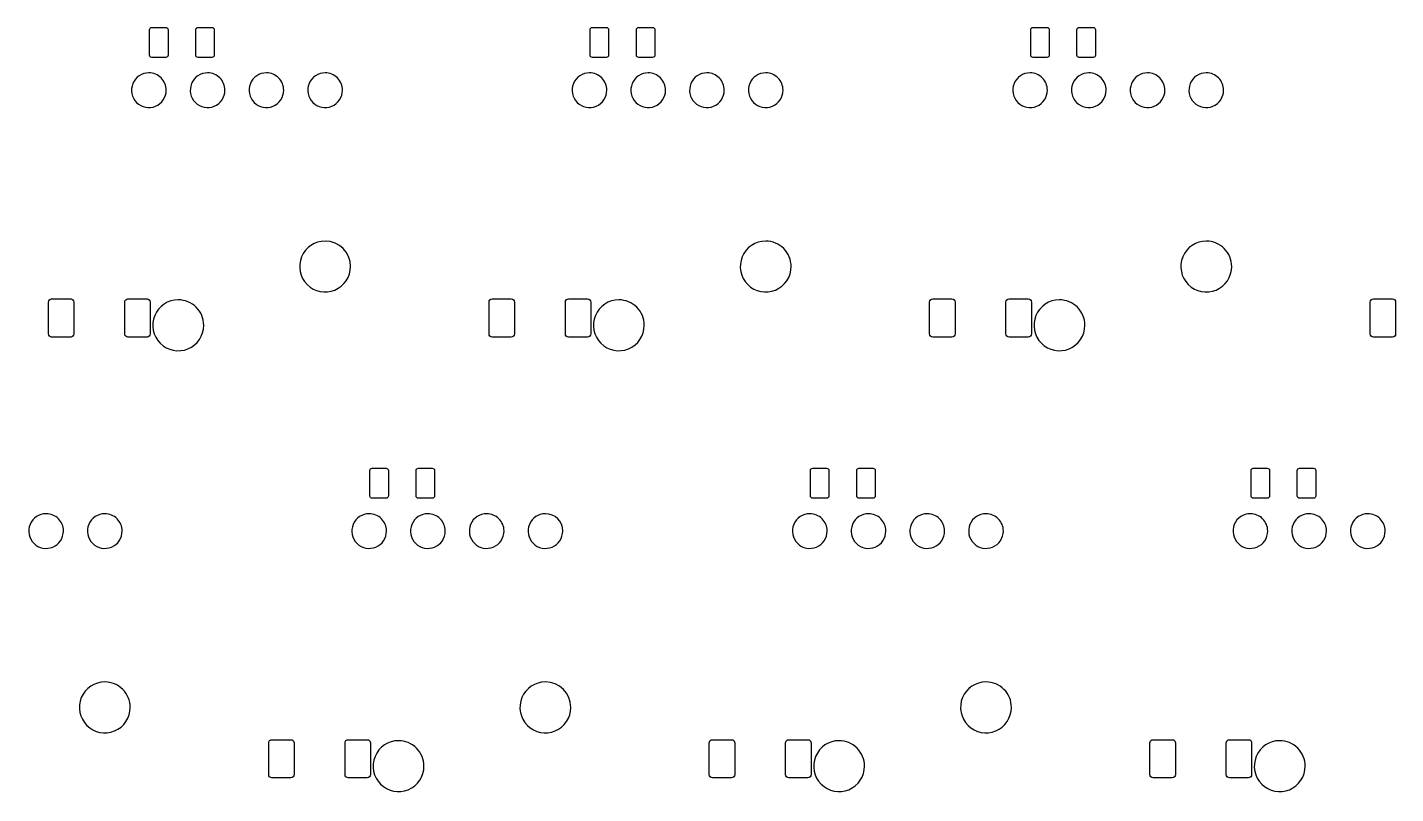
# Model space of a CAD drawing. Extents: x 0 to 449, y -141 to 0.
# Drawn here: x 68 to 127.1, y -68.2 to -35.1 of the extents above; entities that cross this region are included whole.
import ezdxf

# ---------------------------------------------------------------- set-up
doc = ezdxf.new("R2010")
doc.units = 0
doc.layers.get('0').update_dxf_attribs({"linetype": 'CONTINUOUS'})

msp = doc.modelspace()

# ---------------------------------------------------------------- linework, layer by layer
at = {"color": 7}
for p, q in [((73.237494, -35.193219), (73.245106, -35.154951)), ((73.237494, -36.293219), (73.237494, -35.193219)), ((73.245106, -35.154951), (73.266783, -35.122508)), ((73.266783, -35.122508), (73.299226, -35.100831)), ((73.299226, -35.100831), (73.337494, -35.093219)), ((73.337494, -35.093219), (73.937494, -35.093219)), ((73.937494, -35.093219), (73.975762, -35.100831)), ((73.975762, -35.100831), (74.008205, -35.122508)), ((74.008205, -35.122508), (74.029882, -35.154951)), ((74.029882, -35.154951), (74.037494, -35.193219)), ((74.037494, -35.193219), (74.037494, -36.293219)), ((75.237496, -35.193219), (75.245108, -35.154951)), ((75.237496, -36.293219), (75.237496, -35.193219)), ((75.245108, -35.154951), (75.266785, -35.122508)), ((75.266785, -35.122508), (75.299228, -35.100831)), ((75.299228, -35.100831), (75.337496, -35.093219)), ((75.337496, -35.093219), (75.937496, -35.093219)), ((75.937496, -35.093219), (75.975764, -35.100831)), ((75.975764, -35.100831), (76.008207, -35.122508)), ((76.008207, -35.122508), (76.029884, -35.154951)), ((76.029884, -35.154951), (76.037496, -35.193219)), ((76.037496, -35.193219), (76.037496, -36.293219)), ((92.287494, -35.193219), (92.295106, -35.154951)), ((92.287494, -36.293219), (92.287494, -35.193219)), ((92.295106, -35.154951), (92.316783, -35.122508)), ((92.316783, -35.122508), (92.349226, -35.100831)), ((92.349226, -35.100831), (92.387494, -35.093219)), ((92.387494, -35.093219), (92.987494, -35.093219)), ((92.987494, -35.093219), (93.025762, -35.100831)), ((93.025762, -35.100831), (93.058205, -35.122508)), ((93.058205, -35.122508), (93.079882, -35.154951)), ((93.079882, -35.154951), (93.087494, -35.193219)), ((93.087494, -35.193219), (93.087494, -36.293219)), ((94.287496, -35.193219), (94.295108, -35.154951)), ((94.287496, -36.293219), (94.287496, -35.193219)), ((94.295108, -35.154951), (94.316785, -35.122508)), ((94.316785, -35.122508), (94.349228, -35.100831)), ((94.349228, -35.100831), (94.387496, -35.093219)), ((94.387496, -35.093219), (94.9875, -35.093219)), ((94.9875, -35.093219), (95.02576, -35.100831)), ((95.02576, -35.100831), (95.05821, -35.122508)), ((95.05821, -35.122508), (95.07988, -35.154951)), ((95.07988, -35.154951), (95.0875, -35.193219)), ((95.0875, -35.193219), (95.0875, -36.293219)), ((111.33749, -35.193219), (111.34511, -35.154951)), ((111.33749, -36.293219), (111.33749, -35.193219)), ((111.34511, -35.154951), (111.36678, -35.122508)), ((111.36678, -35.122508), (111.39923, -35.100831)), ((111.39923, -35.100831), (111.43749, -35.093219)), ((111.43749, -35.093219), (112.03749, -35.093219)), ((112.03749, -35.093219), (112.07576, -35.100831)), ((112.07576, -35.100831), (112.10821, -35.122508)), ((112.10821, -35.122508), (112.12988, -35.154951)), ((112.12988, -35.154951), (112.13749, -35.193219)), ((112.13749, -35.193219), (112.13749, -36.293219)), ((113.3375, -35.193219), (113.34511, -35.154951)), ((113.3375, -36.293219), (113.3375, -35.193219)), ((113.34511, -35.154951), (113.36679, -35.122508)), ((113.36679, -35.122508), (113.39923, -35.100831)), ((113.39923, -35.100831), (113.4375, -35.093219)), ((113.4375, -35.093219), (114.0375, -35.093219)), ((114.0375, -35.093219), (114.07576, -35.100831)), ((114.07576, -35.100831), (114.10821, -35.122508)), ((114.10821, -35.122508), (114.12988, -35.154951)), ((114.12988, -35.154951), (114.1375, -35.193219)), ((114.1375, -35.193219), (114.1375, -36.293219)), ((73.245106, -36.331487), (73.237494, -36.293219)), ((73.266783, -36.36393), (73.245106, -36.331487)), ((73.299226, -36.385607), (73.266783, -36.36393)), ((73.337494, -36.393219), (73.299226, -36.385607)), ((73.937494, -36.393219), (73.337494, -36.393219)), ((73.975762, -36.385607), (73.937494, -36.393219)), ((74.008205, -36.36393), (73.975762, -36.385607)), ((74.029882, -36.331487), (74.008205, -36.36393)), ((74.037494, -36.293219), (74.029882, -36.331487)), ((75.245108, -36.331487), (75.237496, -36.293219)), ((75.266785, -36.36393), (75.245108, -36.331487)), ((75.299228, -36.385607), (75.266785, -36.36393)), ((75.337496, -36.393219), (75.299228, -36.385607)), ((75.937496, -36.393219), (75.337496, -36.393219)), ((75.975764, -36.385607), (75.937496, -36.393219)), ((76.008207, -36.36393), (75.975764, -36.385607)), ((76.029884, -36.331487), (76.008207, -36.36393)), ((76.037496, -36.293219), (76.029884, -36.331487)), ((92.295106, -36.331487), (92.287494, -36.293219)), ((92.316783, -36.36393), (92.295106, -36.331487)), ((92.349226, -36.385607), (92.316783, -36.36393)), ((92.387494, -36.393219), (92.349226, -36.385607)), ((92.987494, -36.393219), (92.387494, -36.393219)), ((93.025762, -36.385607), (92.987494, -36.393219)), ((93.058205, -36.36393), (93.025762, -36.385607)), ((93.079882, -36.331487), (93.058205, -36.36393)), ((93.087494, -36.293219), (93.079882, -36.331487)), ((94.295108, -36.331487), (94.287496, -36.293219)), ((94.316785, -36.36393), (94.295108, -36.331487)), ((94.349228, -36.385607), (94.316785, -36.36393)), ((94.387496, -36.393219), (94.349228, -36.385607)), ((94.9875, -36.393219), (94.387496, -36.393219)), ((95.02576, -36.385607), (94.9875, -36.393219)), ((95.05821, -36.36393), (95.02576, -36.385607)), ((95.07988, -36.331487), (95.05821, -36.36393)), ((95.0875, -36.293219), (95.07988, -36.331487)), ((111.34511, -36.331487), (111.33749, -36.293219)), ((111.36678, -36.36393), (111.34511, -36.331487)), ((111.39923, -36.385607), (111.36678, -36.36393)), ((111.43749, -36.393219), (111.39923, -36.385607)), ((112.03749, -36.393219), (111.43749, -36.393219)), ((112.07576, -36.385607), (112.03749, -36.393219)), ((112.10821, -36.36393), (112.07576, -36.385607)), ((112.12988, -36.331487), (112.10821, -36.36393)), ((112.13749, -36.293219), (112.12988, -36.331487)), ((113.34511, -36.331487), (113.3375, -36.293219)), ((113.36679, -36.36393), (113.34511, -36.331487)), ((113.39923, -36.385607), (113.36679, -36.36393)), ((113.4375, -36.393219), (113.39923, -36.385607)), ((114.0375, -36.393219), (113.4375, -36.393219)), ((114.07576, -36.385607), (114.0375, -36.393219)), ((114.10821, -36.36393), (114.07576, -36.385607)), ((114.12988, -36.331487), (114.10821, -36.36393)), ((114.1375, -36.293219), (114.12988, -36.331487)), ((73.208748, -37.05697), (73.208748, -37.05697)), ((75.748748, -37.05697), (75.748748, -37.05697)), ((78.288748, -37.05697), (78.288748, -37.05697)), ((80.828748, -37.05697), (80.828748, -37.05697)), ((92.258748, -37.05697), (92.258748, -37.05697)), ((94.798748, -37.05697), (94.798748, -37.05697)), ((97.338748, -37.05697), (97.338748, -37.05697)), ((99.878748, -37.05697), (99.878748, -37.05697)), ((111.308748, -37.05697), (111.308748, -37.05697)), ((113.848748, -37.05697), (113.848748, -37.05697)), ((116.388748, -37.05697), (116.388748, -37.05697)), ((118.928748, -37.05697), (118.928748, -37.05697)), ((80.828748, -44.32697), (80.828748, -44.32697)), ((99.878748, -44.32697), (99.878748, -44.32697)), ((118.928748, -44.32697), (118.928748, -44.32697)), ((68.865621, -46.961969), (68.876088, -46.90935)), ((68.865621, -48.336969), (68.865621, -46.961969)), ((68.876088, -46.90935), (68.905894, -46.864742)), ((68.905894, -46.864742), (68.950502, -46.834936)), ((68.950502, -46.834936), (69.003121, -46.824469)), ((69.003121, -46.824469), (69.828121, -46.824469)), ((69.828121, -46.824469), (69.88074, -46.834936)), ((69.88074, -46.834936), (69.925348, -46.864742)), ((69.925348, -46.864742), (69.955154, -46.90935)), ((69.955154, -46.90935), (69.965621, -46.961969)), ((69.965621, -46.961969), (69.965621, -48.336969)), ((72.165619, -46.961969), (72.176086, -46.90935)), ((72.165619, -48.336969), (72.165619, -46.961969)), ((72.176086, -46.90935), (72.205892, -46.864742)), ((72.205892, -46.864742), (72.2505, -46.834936)), ((72.2505, -46.834936), (72.303119, -46.824469)), ((72.303119, -46.824469), (73.128119, -46.824469)), ((73.128119, -46.824469), (73.180738, -46.834936)), ((73.180738, -46.834936), (73.225346, -46.864742)), ((73.225346, -46.864742), (73.255152, -46.90935)), ((73.255152, -46.90935), (73.265619, -46.961969)), ((73.265619, -46.961969), (73.265619, -48.336969)), ((74.478748, -46.86697), (74.478748, -46.86697)), ((87.915621, -46.961969), (87.926088, -46.90935)), ((87.915621, -48.336969), (87.915621, -46.961969)), ((87.926088, -46.90935), (87.955894, -46.864742)), ((87.955894, -46.864742), (88.000502, -46.834936)), ((88.000502, -46.834936), (88.053121, -46.824469)), ((88.053121, -46.824469), (88.878121, -46.824469)), ((88.878121, -46.824469), (88.93074, -46.834936)), ((88.93074, -46.834936), (88.975348, -46.864742)), ((88.975348, -46.864742), (89.005154, -46.90935)), ((89.005154, -46.90935), (89.015621, -46.961969)), ((89.015621, -46.961969), (89.015621, -48.336969)), ((91.215619, -46.961969), (91.226086, -46.90935)), ((91.215619, -48.336969), (91.215619, -46.961969)), ((91.226086, -46.90935), (91.255892, -46.864742)), ((91.255892, -46.864742), (91.3005, -46.834936)), ((91.3005, -46.834936), (91.353119, -46.824469)), ((91.353119, -46.824469), (92.178119, -46.824469)), ((92.178119, -46.824469), (92.230738, -46.834936)), ((92.230738, -46.834936), (92.275346, -46.864742)), ((92.275346, -46.864742), (92.305152, -46.90935)), ((92.305152, -46.90935), (92.315619, -46.961969)), ((92.315619, -46.961969), (92.315619, -48.336969)), ((93.528748, -46.86697), (93.528748, -46.86697)), ((106.96562, -46.961969), (106.97609, -46.90935)), ((106.96562, -48.336969), (106.96562, -46.961969)), ((106.97609, -46.90935), (107.00589, -46.864742)), ((107.00589, -46.864742), (107.0505, -46.834936)), ((107.0505, -46.834936), (107.10312, -46.824469)), ((107.10312, -46.824469), (107.92812, -46.824469)), ((107.92812, -46.824469), (107.98074, -46.834936)), ((107.98074, -46.834936), (108.02535, -46.864742)), ((108.02535, -46.864742), (108.05515, -46.90935)), ((108.05515, -46.90935), (108.06562, -46.961969)), ((108.06562, -46.961969), (108.06562, -48.336969)), ((110.26562, -46.961969), (110.27609, -46.90935)), ((110.26562, -48.336969), (110.26562, -46.961969)), ((110.27609, -46.90935), (110.30589, -46.864742)), ((110.30589, -46.864742), (110.3505, -46.834936)), ((110.3505, -46.834936), (110.40312, -46.824469)), ((110.40312, -46.824469), (111.22812, -46.824469)), ((111.22812, -46.824469), (111.28074, -46.834936)), ((111.28074, -46.834936), (111.32535, -46.864742)), ((111.32535, -46.864742), (111.35515, -46.90935)), ((111.35515, -46.90935), (111.36562, -46.961969)), ((111.36562, -46.961969), (111.36562, -48.336969)), ((112.578748, -46.86697), (112.578748, -46.86697)), ((126.01562, -46.961969), (126.02609, -46.90935)), ((126.01562, -48.336969), (126.01562, -46.961969)), ((126.02609, -46.90935), (126.05589, -46.864742)), ((126.05589, -46.864742), (126.1005, -46.834936)), ((126.1005, -46.834936), (126.15312, -46.824469)), ((126.15312, -46.824469), (126.97812, -46.824469)), ((126.97812, -46.824469), (127.03074, -46.834936)), ((127.03074, -46.834936), (127.07535, -46.864742)), ((127.07535, -46.864742), (127.10515, -46.90935)), ((127.10515, -46.90935), (127.11562, -46.961969)), ((127.11562, -46.961969), (127.11562, -48.336969)), ((68.876088, -48.389588), (68.865621, -48.336969)), ((68.905894, -48.434196), (68.876088, -48.389588)), ((68.950502, -48.464002), (68.905894, -48.434196)), ((69.003121, -48.474469), (68.950502, -48.464002)), ((69.828121, -48.474469), (69.003121, -48.474469)), ((69.88074, -48.464002), (69.828121, -48.474469)), ((69.925348, -48.434196), (69.88074, -48.464002)), ((69.955154, -48.389588), (69.925348, -48.434196)), ((69.965621, -48.336969), (69.955154, -48.389588)), ((72.176086, -48.389588), (72.165619, -48.336969)), ((72.205892, -48.434196), (72.176086, -48.389588)), ((72.2505, -48.464002), (72.205892, -48.434196)), ((72.303119, -48.474469), (72.2505, -48.464002)), ((73.128119, -48.474469), (72.303119, -48.474469)), ((73.180738, -48.464002), (73.128119, -48.474469)), ((73.225346, -48.434196), (73.180738, -48.464002)), ((73.255152, -48.389588), (73.225346, -48.434196)), ((73.265619, -48.336969), (73.255152, -48.389588)), ((87.926088, -48.389588), (87.915621, -48.336969)), ((87.955894, -48.434196), (87.926088, -48.389588)), ((88.000502, -48.464002), (87.955894, -48.434196)), ((88.053121, -48.474469), (88.000502, -48.464002)), ((88.878121, -48.474469), (88.053121, -48.474469)), ((88.93074, -48.464002), (88.878121, -48.474469)), ((88.975348, -48.434196), (88.93074, -48.464002)), ((89.005154, -48.389588), (88.975348, -48.434196)), ((89.015621, -48.336969), (89.005154, -48.389588)), ((91.226086, -48.389588), (91.215619, -48.336969)), ((91.255892, -48.434196), (91.226086, -48.389588)), ((91.3005, -48.464002), (91.255892, -48.434196)), ((91.353119, -48.474469), (91.3005, -48.464002)), ((92.178119, -48.474469), (91.353119, -48.474469)), ((92.230738, -48.464002), (92.178119, -48.474469)), ((92.275346, -48.434196), (92.230738, -48.464002)), ((92.305152, -48.389588), (92.275346, -48.434196)), ((92.315619, -48.336969), (92.305152, -48.389588)), ((106.97609, -48.389588), (106.96562, -48.336969)), ((107.00589, -48.434196), (106.97609, -48.389588)), ((107.0505, -48.464002), (107.00589, -48.434196)), ((107.10312, -48.474469), (107.0505, -48.464002)), ((107.92812, -48.474469), (107.10312, -48.474469)), ((107.98074, -48.464002), (107.92812, -48.474469)), ((108.02535, -48.434196), (107.98074, -48.464002)), ((108.05515, -48.389588), (108.02535, -48.434196)), ((108.06562, -48.336969), (108.05515, -48.389588)), ((110.27609, -48.389588), (110.26562, -48.336969)), ((110.30589, -48.434196), (110.27609, -48.389588)), ((110.3505, -48.464002), (110.30589, -48.434196)), ((110.40312, -48.474469), (110.3505, -48.464002)), ((111.22812, -48.474469), (110.40312, -48.474469)), ((111.28074, -48.464002), (111.22812, -48.474469)), ((111.32535, -48.434196), (111.28074, -48.464002)), ((111.35515, -48.389588), (111.32535, -48.434196)), ((111.36562, -48.336969), (111.35515, -48.389588)), ((126.02609, -48.389588), (126.01562, -48.336969)), ((126.05589, -48.434196), (126.02609, -48.389588)), ((126.1005, -48.464002), (126.05589, -48.434196)), ((126.15312, -48.474469), (126.1005, -48.464002)), ((126.97812, -48.474469), (126.15312, -48.474469)), ((127.03074, -48.464002), (126.97812, -48.474469)), ((127.07535, -48.434196), (127.03074, -48.464002)), ((127.10515, -48.389588), (127.07535, -48.434196)), ((127.11562, -48.336969), (127.10515, -48.389588)), ((82.762494, -54.243219), (82.770106, -54.204951)), ((82.762494, -55.343219), (82.762494, -54.243219)), ((82.770106, -54.204951), (82.791783, -54.172508)), ((82.791783, -54.172508), (82.824226, -54.150831)), ((82.824226, -54.150831), (82.862494, -54.143219)), ((82.862494, -54.143219), (83.462494, -54.143219)), ((83.462494, -54.143219), (83.500762, -54.150831)), ((83.500762, -54.150831), (83.533205, -54.172508)), ((83.533205, -54.172508), (83.554882, -54.204951)), ((83.554882, -54.204951), (83.562494, -54.243219)), ((83.562494, -54.243219), (83.562494, -55.343219)), ((84.762496, -54.243219), (84.770108, -54.204951)), ((84.762496, -55.343219), (84.762496, -54.243219)), ((84.770108, -54.204951), (84.791785, -54.172508)), ((84.791785, -54.172508), (84.824228, -54.150831)), ((84.824228, -54.150831), (84.862496, -54.143219)), ((84.862496, -54.143219), (85.462496, -54.143219)), ((85.462496, -54.143219), (85.500764, -54.150831)), ((85.500764, -54.150831), (85.533207, -54.172508)), ((85.533207, -54.172508), (85.554884, -54.204951)), ((85.554884, -54.204951), (85.562496, -54.243219)), ((85.562496, -54.243219), (85.562496, -55.343219)), ((101.81249, -54.243219), (101.82011, -54.204951)), ((101.81249, -55.343219), (101.81249, -54.243219)), ((101.82011, -54.204951), (101.84178, -54.172508)), ((101.84178, -54.172508), (101.87423, -54.150831)), ((101.87423, -54.150831), (101.91249, -54.143219)), ((101.91249, -54.143219), (102.51249, -54.143219)), ((102.51249, -54.143219), (102.55076, -54.150831)), ((102.55076, -54.150831), (102.58321, -54.172508)), ((102.58321, -54.172508), (102.60488, -54.204951)), ((102.60488, -54.204951), (102.61249, -54.243219)), ((102.61249, -54.243219), (102.61249, -55.343219)), ((103.8125, -54.243219), (103.82011, -54.204951)), ((103.8125, -55.343219), (103.8125, -54.243219)), ((103.82011, -54.204951), (103.84179, -54.172508)), ((103.84179, -54.172508), (103.87423, -54.150831)), ((103.87423, -54.150831), (103.9125, -54.143219)), ((103.9125, -54.143219), (104.5125, -54.143219)), ((104.5125, -54.143219), (104.55076, -54.150831)), ((104.55076, -54.150831), (104.58321, -54.172508)), ((104.58321, -54.172508), (104.60488, -54.204951)), ((104.60488, -54.204951), (104.6125, -54.243219)), ((104.6125, -54.243219), (104.6125, -55.343219)), ((120.86249, -54.243219), (120.87011, -54.204951)), ((120.86249, -55.343219), (120.86249, -54.243219)), ((120.87011, -54.204951), (120.89178, -54.172508)), ((120.89178, -54.172508), (120.92423, -54.150831)), ((120.92423, -54.150831), (120.96249, -54.143219)), ((120.96249, -54.143219), (121.56249, -54.143219)), ((121.56249, -54.143219), (121.60076, -54.150831)), ((121.60076, -54.150831), (121.63321, -54.172508)), ((121.63321, -54.172508), (121.65488, -54.204951)), ((121.65488, -54.204951), (121.66249, -54.243219)), ((121.66249, -54.243219), (121.66249, -55.343219)), ((122.8625, -54.243219), (122.87011, -54.204951)), ((122.8625, -55.343219), (122.8625, -54.243219)), ((122.87011, -54.204951), (122.89179, -54.172508)), ((122.89179, -54.172508), (122.92423, -54.150831)), ((122.92423, -54.150831), (122.9625, -54.143219)), ((122.9625, -54.143219), (123.5625, -54.143219)), ((123.5625, -54.143219), (123.60076, -54.150831)), ((123.60076, -54.150831), (123.63321, -54.172508)), ((123.63321, -54.172508), (123.65488, -54.204951)), ((123.65488, -54.204951), (123.6625, -54.243219)), ((123.6625, -54.243219), (123.6625, -55.343219)), ((82.770106, -55.381487), (82.762494, -55.343219)), ((82.791783, -55.41393), (82.770106, -55.381487)), ((82.824226, -55.435607), (82.791783, -55.41393)), ((82.862494, -55.443219), (82.824226, -55.435607)), ((83.462494, -55.443219), (82.862494, -55.443219)), ((83.500762, -55.435607), (83.462494, -55.443219)), ((83.533205, -55.41393), (83.500762, -55.435607)), ((83.554882, -55.381487), (83.533205, -55.41393)), ((83.562494, -55.343219), (83.554882, -55.381487)), ((84.770108, -55.381487), (84.762496, -55.343219)), ((84.791785, -55.41393), (84.770108, -55.381487)), ((84.824228, -55.435607), (84.791785, -55.41393)), ((84.862496, -55.443219), (84.824228, -55.435607)), ((85.462496, -55.443219), (84.862496, -55.443219)), ((85.500764, -55.435607), (85.462496, -55.443219)), ((85.533207, -55.41393), (85.500764, -55.435607)), ((85.554884, -55.381487), (85.533207, -55.41393)), ((85.562496, -55.343219), (85.554884, -55.381487)), ((101.82011, -55.381487), (101.81249, -55.343219)), ((101.84178, -55.41393), (101.82011, -55.381487)), ((101.87423, -55.435607), (101.84178, -55.41393)), ((101.91249, -55.443219), (101.87423, -55.435607)), ((102.51249, -55.443219), (101.91249, -55.443219)), ((102.55076, -55.435607), (102.51249, -55.443219)), ((102.58321, -55.41393), (102.55076, -55.435607)), ((102.60488, -55.381487), (102.58321, -55.41393)), ((102.61249, -55.343219), (102.60488, -55.381487)), ((103.82011, -55.381487), (103.8125, -55.343219)), ((103.84179, -55.41393), (103.82011, -55.381487)), ((103.87423, -55.435607), (103.84179, -55.41393)), ((103.9125, -55.443219), (103.87423, -55.435607)), ((104.5125, -55.443219), (103.9125, -55.443219)), ((104.55076, -55.435607), (104.5125, -55.443219)), ((104.58321, -55.41393), (104.55076, -55.435607)), ((104.60488, -55.381487), (104.58321, -55.41393)), ((104.6125, -55.343219), (104.60488, -55.381487)), ((120.87011, -55.381487), (120.86249, -55.343219)), ((120.89178, -55.41393), (120.87011, -55.381487)), ((120.92423, -55.435607), (120.89178, -55.41393)), ((120.96249, -55.443219), (120.92423, -55.435607)), ((121.56249, -55.443219), (120.96249, -55.443219)), ((121.60076, -55.435607), (121.56249, -55.443219)), ((121.63321, -55.41393), (121.60076, -55.435607)), ((121.65488, -55.381487), (121.63321, -55.41393)), ((121.66249, -55.343219), (121.65488, -55.381487)), ((122.87011, -55.381487), (122.8625, -55.343219)), ((122.89179, -55.41393), (122.87011, -55.381487)), ((122.92423, -55.435607), (122.89179, -55.41393)), ((122.9625, -55.443219), (122.92423, -55.435607)), ((123.5625, -55.443219), (122.9625, -55.443219)), ((123.60076, -55.435607), (123.5625, -55.443219)), ((123.63321, -55.41393), (123.60076, -55.435607)), ((123.65488, -55.381487), (123.63321, -55.41393)), ((123.6625, -55.343219), (123.65488, -55.381487)), ((68.763748, -56.10697), (68.763748, -56.10697)), ((71.303748, -56.10697), (71.303748, -56.10697)), ((82.733748, -56.10697), (82.733748, -56.10697)), ((85.273748, -56.10697), (85.273748, -56.10697)), ((87.813748, -56.10697), (87.813748, -56.10697)), ((90.353748, -56.10697), (90.353748, -56.10697)), ((101.783748, -56.10697), (101.783748, -56.10697)), ((104.323748, -56.10697), (104.323748, -56.10697)), ((106.863748, -56.10697), (106.863748, -56.10697)), ((109.403748, -56.10697), (109.403748, -56.10697)), ((120.833748, -56.10697), (120.833748, -56.10697)), ((123.373748, -56.10697), (123.373748, -56.10697)), ((125.913748, -56.10697), (125.913748, -56.10697)), ((71.303748, -63.376966), (71.303748, -63.376966)), ((90.353748, -63.376966), (90.353748, -63.376966)), ((109.403748, -63.376966), (109.403748, -63.376966)), ((78.390621, -66.011969), (78.401088, -65.95935)), ((78.390621, -67.386969), (78.390621, -66.011969)), ((78.401088, -65.95935), (78.430894, -65.914742)), ((78.430894, -65.914742), (78.475502, -65.884936)), ((78.475502, -65.884936), (78.528121, -65.874469)), ((78.528121, -65.874469), (79.353121, -65.874469)), ((79.353121, -65.874469), (79.40574, -65.884936)), ((79.40574, -65.884936), (79.450348, -65.914742)), ((79.450348, -65.914742), (79.480154, -65.95935)), ((79.480154, -65.95935), (79.490621, -66.011969)), ((79.490621, -66.011969), (79.490621, -67.386969)), ((81.690619, -66.011969), (81.701086, -65.95935)), ((81.690619, -67.386969), (81.690619, -66.011969)), ((81.701086, -65.95935), (81.730892, -65.914742)), ((81.730892, -65.914742), (81.7755, -65.884936)), ((81.7755, -65.884936), (81.828119, -65.874469)), ((81.828119, -65.874469), (82.653119, -65.874469)), ((82.653119, -65.874469), (82.705738, -65.884936)), ((82.705738, -65.884936), (82.750346, -65.914742)), ((82.750346, -65.914742), (82.780152, -65.95935)), ((82.780152, -65.95935), (82.790619, -66.011969)), ((82.790619, -66.011969), (82.790619, -67.386969)), ((84.003748, -65.916966), (84.003748, -65.916966)), ((97.44062, -66.011969), (97.45109, -65.95935)), ((97.44062, -67.386969), (97.44062, -66.011969)), ((97.45109, -65.95935), (97.48089, -65.914742)), ((97.48089, -65.914742), (97.5255, -65.884936)), ((97.5255, -65.884936), (97.57812, -65.874469)), ((97.57812, -65.874469), (98.40312, -65.874469)), ((98.40312, -65.874469), (98.45574, -65.884936)), ((98.45574, -65.884936), (98.50035, -65.914742)), ((98.50035, -65.914742), (98.53015, -65.95935)), ((98.53015, -65.95935), (98.54062, -66.011969)), ((98.54062, -66.011969), (98.54062, -67.386969)), ((100.74062, -66.011969), (100.75109, -65.95935)), ((100.74062, -67.386969), (100.74062, -66.011969)), ((100.75109, -65.95935), (100.78089, -65.914742)), ((100.78089, -65.914742), (100.8255, -65.884936)), ((100.8255, -65.884936), (100.87812, -65.874469)), ((100.87812, -65.874469), (101.70312, -65.874469)), ((101.70312, -65.874469), (101.75574, -65.884936)), ((101.75574, -65.884936), (101.80035, -65.914742)), ((101.80035, -65.914742), (101.83015, -65.95935)), ((101.83015, -65.95935), (101.84062, -66.011969)), ((101.84062, -66.011969), (101.84062, -67.386969)), ((103.053748, -65.916966), (103.053748, -65.916966)), ((116.49062, -66.011969), (116.50109, -65.95935)), ((116.49062, -67.386969), (116.49062, -66.011969)), ((116.50109, -65.95935), (116.53089, -65.914742)), ((116.53089, -65.914742), (116.5755, -65.884936)), ((116.5755, -65.884936), (116.62812, -65.874469)), ((116.62812, -65.874469), (117.45312, -65.874469)), ((117.45312, -65.874469), (117.50574, -65.884936)), ((117.50574, -65.884936), (117.55035, -65.914742)), ((117.55035, -65.914742), (117.58015, -65.95935)), ((117.58015, -65.95935), (117.59062, -66.011969)), ((117.59062, -66.011969), (117.59062, -67.386969)), ((119.79062, -66.011969), (119.80109, -65.95935)), ((119.79062, -67.386969), (119.79062, -66.011969)), ((119.80109, -65.95935), (119.83089, -65.914742)), ((119.83089, -65.914742), (119.8755, -65.884936)), ((119.8755, -65.884936), (119.92812, -65.874469)), ((119.92812, -65.874469), (120.75312, -65.874469)), ((120.75312, -65.874469), (120.80574, -65.884936)), ((120.80574, -65.884936), (120.85035, -65.914742)), ((120.85035, -65.914742), (120.88015, -65.95935)), ((120.88015, -65.95935), (120.89062, -66.011969)), ((120.89062, -66.011969), (120.89062, -67.386969)), ((122.103748, -65.916966), (122.103748, -65.916966)), ((78.401088, -67.439588), (78.390621, -67.386969)), ((78.430894, -67.484196), (78.401088, -67.439588)), ((79.480154, -67.439588), (79.450348, -67.484196)), ((79.490621, -67.386969), (79.480154, -67.439588)), ((81.701086, -67.439588), (81.690619, -67.386969)), ((81.730892, -67.484196), (81.701086, -67.439588)), ((82.780152, -67.439588), (82.750346, -67.484196)), ((82.790619, -67.386969), (82.780152, -67.439588)), ((97.45109, -67.439588), (97.44062, -67.386969)), ((97.48089, -67.484196), (97.45109, -67.439588)), ((98.53015, -67.439588), (98.50035, -67.484196)), ((98.54062, -67.386969), (98.53015, -67.439588)), ((100.75109, -67.439588), (100.74062, -67.386969)), ((100.78089, -67.484196), (100.75109, -67.439588)), ((101.83015, -67.439588), (101.80035, -67.484196)), ((101.84062, -67.386969), (101.83015, -67.439588)), ((116.50109, -67.439588), (116.49062, -67.386969)), ((116.53089, -67.484196), (116.50109, -67.439588)), ((117.58015, -67.439588), (117.55035, -67.484196)), ((117.59062, -67.386969), (117.58015, -67.439588)), ((119.80109, -67.439588), (119.79062, -67.386969)), ((119.83089, -67.484196), (119.80109, -67.439588)), ((120.88015, -67.439588), (120.85035, -67.484196)), ((120.89062, -67.386969), (120.88015, -67.439588)), ((78.475502, -67.514002), (78.430894, -67.484196)), ((78.528121, -67.524469), (78.475502, -67.514002)), ((79.353121, -67.524469), (78.528121, -67.524469)), ((79.40574, -67.514002), (79.353121, -67.524469)), ((79.450348, -67.484196), (79.40574, -67.514002)), ((81.7755, -67.514002), (81.730892, -67.484196)), ((81.828119, -67.524469), (81.7755, -67.514002)), ((82.653119, -67.524469), (81.828119, -67.524469)), ((82.705738, -67.514002), (82.653119, -67.524469)), ((82.750346, -67.484196), (82.705738, -67.514002)), ((97.5255, -67.514002), (97.48089, -67.484196)), ((97.57812, -67.524469), (97.5255, -67.514002)), ((98.40312, -67.524469), (97.57812, -67.524469)), ((98.45574, -67.514002), (98.40312, -67.524469)), ((98.50035, -67.484196), (98.45574, -67.514002)), ((100.8255, -67.514002), (100.78089, -67.484196)), ((100.87812, -67.524469), (100.8255, -67.514002)), ((101.70312, -67.524469), (100.87812, -67.524469)), ((101.75574, -67.514002), (101.70312, -67.524469)), ((101.80035, -67.484196), (101.75574, -67.514002)), ((116.5755, -67.514002), (116.53089, -67.484196)), ((116.62812, -67.524469), (116.5755, -67.514002)), ((117.45312, -67.524469), (116.62812, -67.524469)), ((117.50574, -67.514002), (117.45312, -67.524469)), ((117.55035, -67.484196), (117.50574, -67.514002)), ((119.8755, -67.514002), (119.83089, -67.484196)), ((119.92812, -67.524469), (119.8755, -67.514002)), ((120.75312, -67.524469), (119.92812, -67.524469)), ((120.80574, -67.514002), (120.75312, -67.524469)), ((120.85035, -67.484196), (120.80574, -67.514002))]:
    msp.add_line(p, q, dxfattribs=at)
for points in [[(73.208748, -37.05697), (72.905401, -37.05697), (72.631924, -37.239701), (72.515838, -37.519957)], [(73.739078, -37.276639), (73.598426, -37.135987), (73.40766, -37.05697), (73.208748, -37.05697)], [(75.748748, -37.05697), (75.445401, -37.05697), (75.171924, -37.239701), (75.055838, -37.519957)], [(76.279078, -37.276639), (76.138426, -37.135987), (75.94766, -37.05697), (75.748748, -37.05697)], [(78.288748, -37.05697), (77.985401, -37.05697), (77.711924, -37.239701), (77.595838, -37.519957)], [(78.819078, -37.276639), (78.678426, -37.135987), (78.48766, -37.05697), (78.288748, -37.05697)], [(80.828748, -37.05697), (80.525401, -37.05697), (80.251924, -37.239701), (80.135838, -37.519957)], [(81.359078, -37.276639), (81.218426, -37.135987), (81.02766, -37.05697), (80.828748, -37.05697)], [(92.258748, -37.05697), (91.955401, -37.05697), (91.681924, -37.239701), (91.565838, -37.519957)], [(92.789078, -37.276639), (92.648426, -37.135987), (92.45766, -37.05697), (92.258748, -37.05697)], [(94.798748, -37.05697), (94.495401, -37.05697), (94.221924, -37.239701), (94.105838, -37.519957)], [(95.329078, -37.276639), (95.188426, -37.135987), (94.99766, -37.05697), (94.798748, -37.05697)], [(97.338748, -37.05697), (97.035401, -37.05697), (96.761924, -37.239701), (96.645838, -37.519957)], [(97.869078, -37.276639), (97.728426, -37.135987), (97.53766, -37.05697), (97.338748, -37.05697)], [(99.878748, -37.05697), (99.575401, -37.05697), (99.301924, -37.239701), (99.185838, -37.519957)], [(100.409078, -37.276639), (100.268426, -37.135987), (100.07766, -37.05697), (99.878748, -37.05697)], [(111.308748, -37.05697), (111.005401, -37.05697), (110.731924, -37.239701), (110.615838, -37.519957)], [(111.839078, -37.276639), (111.698426, -37.135987), (111.50766, -37.05697), (111.308748, -37.05697)], [(113.848748, -37.05697), (113.545401, -37.05697), (113.271924, -37.239701), (113.155838, -37.519957)], [(114.379078, -37.276639), (114.238426, -37.135987), (114.04766, -37.05697), (113.848748, -37.05697)], [(116.388748, -37.05697), (116.085401, -37.05697), (115.811924, -37.239701), (115.695838, -37.519957)], [(116.919078, -37.276639), (116.778426, -37.135987), (116.58766, -37.05697), (116.388748, -37.05697)], [(118.928748, -37.05697), (118.625401, -37.05697), (118.351924, -37.239701), (118.235838, -37.519957)], [(119.459078, -37.276639), (119.318426, -37.135987), (119.12766, -37.05697), (118.928748, -37.05697)], [(72.515838, -37.519957), (72.399753, -37.800213), (72.463919, -38.122801), (72.678418, -38.3373)], [(73.495761, -38.499879), (73.776016, -38.383793), (73.958748, -38.110316), (73.958748, -37.80697)], [(73.958748, -37.80697), (73.958748, -37.608057), (73.87973, -37.417292), (73.739078, -37.276639)], [(75.055838, -37.519957), (74.939753, -37.800213), (75.003919, -38.122801), (75.218418, -38.3373)], [(76.035761, -38.499879), (76.316016, -38.383793), (76.498748, -38.110316), (76.498748, -37.80697)], [(76.498748, -37.80697), (76.498748, -37.608057), (76.41973, -37.417292), (76.279078, -37.276639)], [(77.595838, -37.519957), (77.479753, -37.800213), (77.543919, -38.122801), (77.758418, -38.3373)], [(78.575761, -38.499879), (78.856016, -38.383793), (79.038748, -38.110316), (79.038748, -37.80697)], [(79.038748, -37.80697), (79.038748, -37.608057), (78.95973, -37.417292), (78.819078, -37.276639)], [(80.135838, -37.519957), (80.019753, -37.800213), (80.083919, -38.122801), (80.298418, -38.3373)], [(81.115761, -38.499879), (81.396016, -38.383793), (81.578748, -38.110316), (81.578748, -37.80697)], [(81.578748, -37.80697), (81.578748, -37.608057), (81.49973, -37.417292), (81.359078, -37.276639)], [(91.565838, -37.519957), (91.449753, -37.800213), (91.513919, -38.122801), (91.728418, -38.3373)], [(92.545761, -38.499879), (92.826016, -38.383793), (93.008748, -38.110316), (93.008748, -37.80697)], [(93.008748, -37.80697), (93.008748, -37.608057), (92.92973, -37.417292), (92.789078, -37.276639)], [(94.105838, -37.519957), (93.989753, -37.800213), (94.053919, -38.122801), (94.268418, -38.3373)], [(95.085761, -38.499879), (95.366016, -38.383793), (95.548748, -38.110316), (95.548748, -37.80697)], [(95.548748, -37.80697), (95.548748, -37.608057), (95.46973, -37.417292), (95.329078, -37.276639)], [(96.645838, -37.519957), (96.529753, -37.800213), (96.593919, -38.122801), (96.808418, -38.3373)], [(97.625761, -38.499879), (97.906016, -38.383793), (98.088748, -38.110316), (98.088748, -37.80697)], [(98.088748, -37.80697), (98.088748, -37.608057), (98.00973, -37.417292), (97.869078, -37.276639)], [(99.185838, -37.519957), (99.069753, -37.800213), (99.133919, -38.122801), (99.348418, -38.3373)], [(100.165761, -38.499879), (100.446016, -38.383793), (100.628748, -38.110316), (100.628748, -37.80697)], [(100.628748, -37.80697), (100.628748, -37.608057), (100.54973, -37.417292), (100.409078, -37.276639)], [(110.615838, -37.519957), (110.499753, -37.800213), (110.563919, -38.122801), (110.778418, -38.3373)], [(111.595761, -38.499879), (111.876016, -38.383793), (112.058748, -38.110316), (112.058748, -37.80697)], [(112.058748, -37.80697), (112.058748, -37.608057), (111.97973, -37.417292), (111.839078, -37.276639)], [(113.155838, -37.519957), (113.039753, -37.800213), (113.103919, -38.122801), (113.318418, -38.3373)], [(114.135761, -38.499879), (114.416016, -38.383793), (114.598748, -38.110316), (114.598748, -37.80697)], [(114.598748, -37.80697), (114.598748, -37.608057), (114.51973, -37.417292), (114.379078, -37.276639)], [(115.695838, -37.519957), (115.579753, -37.800213), (115.643919, -38.122801), (115.858418, -38.3373)], [(116.675761, -38.499879), (116.956016, -38.383793), (117.138748, -38.110316), (117.138748, -37.80697)], [(117.138748, -37.80697), (117.138748, -37.608057), (117.05973, -37.417292), (116.919078, -37.276639)], [(118.235838, -37.519957), (118.119753, -37.800213), (118.183919, -38.122801), (118.398418, -38.3373)], [(119.215761, -38.499879), (119.496016, -38.383793), (119.678748, -38.110316), (119.678748, -37.80697)], [(119.678748, -37.80697), (119.678748, -37.608057), (119.59973, -37.417292), (119.459078, -37.276639)], [(72.678418, -38.3373), (72.892916, -38.551798), (73.215505, -38.615965), (73.495761, -38.499879)], [(75.218418, -38.3373), (75.432916, -38.551798), (75.755505, -38.615965), (76.035761, -38.499879)], [(77.758418, -38.3373), (77.972916, -38.551798), (78.295505, -38.615965), (78.575761, -38.499879)], [(80.298418, -38.3373), (80.512916, -38.551798), (80.835505, -38.615965), (81.115761, -38.499879)], [(91.728418, -38.3373), (91.942916, -38.551798), (92.265505, -38.615965), (92.545761, -38.499879)], [(94.268418, -38.3373), (94.482916, -38.551798), (94.805505, -38.615965), (95.085761, -38.499879)], [(96.808418, -38.3373), (97.022916, -38.551798), (97.345505, -38.615965), (97.625761, -38.499879)], [(99.348418, -38.3373), (99.562916, -38.551798), (99.885505, -38.615965), (100.165761, -38.499879)], [(110.778418, -38.3373), (110.992916, -38.551798), (111.315505, -38.615965), (111.595761, -38.499879)], [(113.318418, -38.3373), (113.532916, -38.551798), (113.855505, -38.615965), (114.135761, -38.499879)], [(115.858418, -38.3373), (116.072916, -38.551798), (116.395505, -38.615965), (116.675761, -38.499879)], [(118.398418, -38.3373), (118.612916, -38.551798), (118.935505, -38.615965), (119.215761, -38.499879)], [(80.828748, -44.32697), (80.38384, -44.32697), (79.98274, -44.594976), (79.812481, -45.006018)], [(81.928748, -45.42697), (81.928748, -44.819456), (81.436261, -44.32697), (80.828748, -44.32697)], [(99.878748, -44.32697), (99.43384, -44.32697), (99.03274, -44.594976), (98.862481, -45.006018)], [(100.656565, -44.649152), (100.450275, -44.442862), (100.170486, -44.32697), (99.878748, -44.32697)], [(118.928748, -44.32697), (118.48384, -44.32697), (118.08274, -44.594976), (117.912481, -45.006018)], [(119.706565, -44.649152), (119.500275, -44.442862), (119.220486, -44.32697), (118.928748, -44.32697)], [(100.978748, -45.42697), (100.978748, -45.135231), (100.862855, -44.855442), (100.656565, -44.649152)], [(120.028748, -45.42697), (120.028748, -45.135231), (119.912855, -44.855442), (119.706565, -44.649152)], [(79.812481, -45.006018), (79.642221, -45.41706), (79.736333, -45.890189), (80.050931, -46.204787)], [(81.2497, -46.443237), (81.660742, -46.272978), (81.928748, -45.871878), (81.928748, -45.42697)], [(98.862481, -45.006018), (98.692221, -45.41706), (98.786333, -45.890189), (99.100931, -46.204787)], [(100.2997, -46.443237), (100.710742, -46.272978), (100.978748, -45.871878), (100.978748, -45.42697)], [(117.912481, -45.006018), (117.742221, -45.41706), (117.836333, -45.890189), (118.150931, -46.204787)], [(119.3497, -46.443237), (119.760742, -46.272978), (120.028748, -45.871878), (120.028748, -45.42697)], [(80.050931, -46.204787), (80.365528, -46.519385), (80.838658, -46.613496), (81.2497, -46.443237)], [(99.100931, -46.204787), (99.415528, -46.519385), (99.888658, -46.613496), (100.2997, -46.443237)], [(118.150931, -46.204787), (118.465528, -46.519385), (118.938658, -46.613496), (119.3497, -46.443237)], [(74.478748, -46.86697), (74.03384, -46.86697), (73.63274, -47.134976), (73.462481, -47.546018)], [(75.256565, -47.189152), (75.050275, -46.982862), (74.770486, -46.86697), (74.478748, -46.86697)], [(75.578748, -47.96697), (75.578748, -47.675231), (75.462855, -47.395442), (75.256565, -47.189152)], [(93.528748, -46.86697), (93.08384, -46.86697), (92.68274, -47.134976), (92.512481, -47.546018)], [(94.306565, -47.189152), (94.100275, -46.982862), (93.820486, -46.86697), (93.528748, -46.86697)], [(94.628748, -47.96697), (94.628748, -47.675231), (94.512855, -47.395442), (94.306565, -47.189152)], [(112.578748, -46.86697), (112.13384, -46.86697), (111.73274, -47.134976), (111.562481, -47.546018)], [(113.356565, -47.189152), (113.150275, -46.982862), (112.870486, -46.86697), (112.578748, -46.86697)], [(113.678748, -47.96697), (113.678748, -47.675231), (113.562855, -47.395442), (113.356565, -47.189152)], [(73.462481, -47.546018), (73.292221, -47.95706), (73.386333, -48.430189), (73.700931, -48.744787)], [(92.512481, -47.546018), (92.342221, -47.95706), (92.436333, -48.430189), (92.750931, -48.744787)], [(111.562481, -47.546018), (111.392221, -47.95706), (111.486333, -48.430189), (111.800931, -48.744787)], [(74.8997, -48.983237), (75.310742, -48.812978), (75.578748, -48.411878), (75.578748, -47.96697)], [(93.9497, -48.983237), (94.360742, -48.812978), (94.628748, -48.411878), (94.628748, -47.96697)], [(112.9997, -48.983237), (113.410742, -48.812978), (113.678748, -48.411878), (113.678748, -47.96697)], [(73.700931, -48.744787), (74.015528, -49.059385), (74.488658, -49.153496), (74.8997, -48.983237)], [(92.750931, -48.744787), (93.065528, -49.059385), (93.538658, -49.153496), (93.9497, -48.983237)], [(111.800931, -48.744787), (112.115528, -49.059385), (112.588658, -49.153496), (112.9997, -48.983237)], [(68.763748, -56.10697), (68.460401, -56.10697), (68.186924, -56.289701), (68.070838, -56.569957)], [(69.294078, -56.326639), (69.153426, -56.185987), (68.96266, -56.10697), (68.763748, -56.10697)], [(71.303748, -56.10697), (71.000401, -56.10697), (70.726924, -56.289701), (70.610838, -56.569957)], [(71.834078, -56.326639), (71.693426, -56.185987), (71.50266, -56.10697), (71.303748, -56.10697)], [(82.733748, -56.10697), (82.430401, -56.10697), (82.156924, -56.289701), (82.040838, -56.569957)], [(83.264078, -56.326639), (83.123426, -56.185987), (82.93266, -56.10697), (82.733748, -56.10697)], [(85.273748, -56.10697), (84.970401, -56.10697), (84.696924, -56.289701), (84.580838, -56.569957)], [(85.804078, -56.326639), (85.663426, -56.185987), (85.47266, -56.10697), (85.273748, -56.10697)], [(87.813748, -56.10697), (87.510401, -56.10697), (87.236924, -56.289701), (87.120838, -56.569957)], [(88.344078, -56.326639), (88.203426, -56.185987), (88.01266, -56.10697), (87.813748, -56.10697)], [(90.353748, -56.10697), (90.050401, -56.10697), (89.776924, -56.289701), (89.660838, -56.569957)], [(91.103748, -56.85697), (91.103748, -56.442756), (90.767962, -56.10697), (90.353748, -56.10697)], [(101.783748, -56.10697), (101.480401, -56.10697), (101.206924, -56.289701), (101.090838, -56.569957)], [(102.314078, -56.326639), (102.173426, -56.185987), (101.98266, -56.10697), (101.783748, -56.10697)], [(104.323748, -56.10697), (104.020401, -56.10697), (103.746924, -56.289701), (103.630838, -56.569957)], [(104.854078, -56.326639), (104.713426, -56.185987), (104.52266, -56.10697), (104.323748, -56.10697)], [(106.863748, -56.10697), (106.560401, -56.10697), (106.286924, -56.289701), (106.170838, -56.569957)], [(107.394078, -56.326639), (107.253426, -56.185987), (107.06266, -56.10697), (106.863748, -56.10697)], [(109.403748, -56.10697), (109.100401, -56.10697), (108.826924, -56.289701), (108.710838, -56.569957)], [(109.934078, -56.326639), (109.793426, -56.185987), (109.60266, -56.10697), (109.403748, -56.10697)], [(120.833748, -56.10697), (120.530401, -56.10697), (120.256924, -56.289701), (120.140838, -56.569957)], [(121.364078, -56.326639), (121.223426, -56.185987), (121.03266, -56.10697), (120.833748, -56.10697)], [(123.373748, -56.10697), (123.070401, -56.10697), (122.796924, -56.289701), (122.680838, -56.569957)], [(123.904078, -56.326639), (123.763426, -56.185987), (123.57266, -56.10697), (123.373748, -56.10697)], [(125.913748, -56.10697), (125.610401, -56.10697), (125.336924, -56.289701), (125.220838, -56.569957)], [(126.444078, -56.326639), (126.303426, -56.185987), (126.11266, -56.10697), (125.913748, -56.10697)], [(68.070838, -56.569957), (67.954753, -56.850213), (68.018919, -57.172801), (68.233418, -57.3873)], [(69.513748, -56.85697), (69.513748, -56.658057), (69.43473, -56.467292), (69.294078, -56.326639)], [(70.610838, -56.569957), (70.494753, -56.850213), (70.558919, -57.172801), (70.773418, -57.3873)], [(72.053748, -56.85697), (72.053748, -56.658057), (71.97473, -56.467292), (71.834078, -56.326639)], [(82.040838, -56.569957), (81.924753, -56.850213), (81.988919, -57.172801), (82.203418, -57.3873)], [(83.483748, -56.85697), (83.483748, -56.658057), (83.40473, -56.467292), (83.264078, -56.326639)], [(84.580838, -56.569957), (84.464753, -56.850213), (84.528919, -57.172801), (84.743418, -57.3873)], [(86.023748, -56.85697), (86.023748, -56.658057), (85.94473, -56.467292), (85.804078, -56.326639)], [(87.120838, -56.569957), (87.004753, -56.850213), (87.068919, -57.172801), (87.283418, -57.3873)], [(88.563748, -56.85697), (88.563748, -56.658057), (88.48473, -56.467292), (88.344078, -56.326639)], [(89.660838, -56.569957), (89.544753, -56.850213), (89.608919, -57.172801), (89.823418, -57.3873)], [(101.090838, -56.569957), (100.974753, -56.850213), (101.038919, -57.172801), (101.253418, -57.3873)], [(102.533748, -56.85697), (102.533748, -56.658057), (102.45473, -56.467292), (102.314078, -56.326639)], [(103.630838, -56.569957), (103.514753, -56.850213), (103.578919, -57.172801), (103.793418, -57.3873)], [(105.073748, -56.85697), (105.073748, -56.658057), (104.99473, -56.467292), (104.854078, -56.326639)], [(106.170838, -56.569957), (106.054753, -56.850213), (106.118919, -57.172801), (106.333418, -57.3873)], [(107.613748, -56.85697), (107.613748, -56.658057), (107.53473, -56.467292), (107.394078, -56.326639)], [(108.710838, -56.569957), (108.594753, -56.850213), (108.658919, -57.172801), (108.873418, -57.3873)], [(110.153748, -56.85697), (110.153748, -56.658057), (110.07473, -56.467292), (109.934078, -56.326639)], [(120.140838, -56.569957), (120.024753, -56.850213), (120.088919, -57.172801), (120.303418, -57.3873)], [(121.583748, -56.85697), (121.583748, -56.658057), (121.50473, -56.467292), (121.364078, -56.326639)], [(122.680838, -56.569957), (122.564753, -56.850213), (122.628919, -57.172801), (122.843418, -57.3873)], [(124.123748, -56.85697), (124.123748, -56.658057), (124.04473, -56.467292), (123.904078, -56.326639)], [(125.220838, -56.569957), (125.104753, -56.850213), (125.168919, -57.172801), (125.383418, -57.3873)], [(126.663748, -56.85697), (126.663748, -56.658057), (126.58473, -56.467292), (126.444078, -56.326639)], [(69.050761, -57.549879), (69.331016, -57.433793), (69.513748, -57.160316), (69.513748, -56.85697)], [(71.590761, -57.549879), (71.871016, -57.433793), (72.053748, -57.160316), (72.053748, -56.85697)], [(83.020761, -57.549879), (83.301016, -57.433793), (83.483748, -57.160316), (83.483748, -56.85697)], [(85.560761, -57.549879), (85.841016, -57.433793), (86.023748, -57.160316), (86.023748, -56.85697)], [(88.100761, -57.549879), (88.381016, -57.433793), (88.563748, -57.160316), (88.563748, -56.85697)], [(90.640761, -57.549879), (90.921016, -57.433793), (91.103748, -57.160316), (91.103748, -56.85697)], [(102.070761, -57.549879), (102.351016, -57.433793), (102.533748, -57.160316), (102.533748, -56.85697)], [(104.610761, -57.549879), (104.891016, -57.433793), (105.073748, -57.160316), (105.073748, -56.85697)], [(107.150761, -57.549879), (107.431016, -57.433793), (107.613748, -57.160316), (107.613748, -56.85697)], [(109.690761, -57.549879), (109.971016, -57.433793), (110.153748, -57.160316), (110.153748, -56.85697)], [(121.120761, -57.549879), (121.401016, -57.433793), (121.583748, -57.160316), (121.583748, -56.85697)], [(123.660761, -57.549879), (123.941016, -57.433793), (124.123748, -57.160316), (124.123748, -56.85697)], [(126.200761, -57.549879), (126.481016, -57.433793), (126.663748, -57.160316), (126.663748, -56.85697)], [(68.233418, -57.3873), (68.447916, -57.601798), (68.770505, -57.665965), (69.050761, -57.549879)], [(70.773418, -57.3873), (70.987916, -57.601798), (71.310505, -57.665965), (71.590761, -57.549879)], [(82.203418, -57.3873), (82.417916, -57.601798), (82.740505, -57.665965), (83.020761, -57.549879)], [(84.743418, -57.3873), (84.957916, -57.601798), (85.280505, -57.665965), (85.560761, -57.549879)], [(87.283418, -57.3873), (87.497916, -57.601798), (87.820505, -57.665965), (88.100761, -57.549879)], [(89.823418, -57.3873), (90.037916, -57.601798), (90.360505, -57.665965), (90.640761, -57.549879)], [(101.253418, -57.3873), (101.467916, -57.601798), (101.790505, -57.665965), (102.070761, -57.549879)], [(103.793418, -57.3873), (104.007916, -57.601798), (104.330505, -57.665965), (104.610761, -57.549879)], [(106.333418, -57.3873), (106.547916, -57.601798), (106.870505, -57.665965), (107.150761, -57.549879)], [(108.873418, -57.3873), (109.087916, -57.601798), (109.410505, -57.665965), (109.690761, -57.549879)], [(120.303418, -57.3873), (120.517916, -57.601798), (120.840505, -57.665965), (121.120761, -57.549879)], [(122.843418, -57.3873), (123.057916, -57.601798), (123.380505, -57.665965), (123.660761, -57.549879)], [(125.383418, -57.3873), (125.597916, -57.601798), (125.920505, -57.665965), (126.200761, -57.549879)], [(71.303748, -63.376966), (70.85884, -63.376966), (70.45774, -63.644972), (70.287481, -64.056014)], [(72.081565, -63.699148), (71.875275, -63.492858), (71.595486, -63.376966), (71.303748, -63.376966)], [(72.403748, -64.476966), (72.403748, -64.185227), (72.287855, -63.905438), (72.081565, -63.699148)], [(90.353748, -63.376966), (89.90884, -63.376966), (89.50774, -63.644972), (89.337481, -64.056014)], [(91.453748, -64.476966), (91.453748, -63.869452), (90.961261, -63.376966), (90.353748, -63.376966)], [(109.403748, -63.376966), (108.95884, -63.376966), (108.55774, -63.644972), (108.387481, -64.056014)], [(110.181565, -63.699148), (109.975275, -63.492858), (109.695486, -63.376966), (109.403748, -63.376966)], [(110.503748, -64.476966), (110.503748, -64.185227), (110.387855, -63.905438), (110.181565, -63.699148)], [(70.287481, -64.056014), (70.117221, -64.467056), (70.211333, -64.940185), (70.525931, -65.254783)], [(71.7247, -65.493233), (72.135742, -65.322974), (72.403748, -64.921874), (72.403748, -64.476966)], [(89.337481, -64.056014), (89.167221, -64.467056), (89.261333, -64.940185), (89.575931, -65.254783)], [(90.7747, -65.493233), (91.185742, -65.322974), (91.453748, -64.921874), (91.453748, -64.476966)], [(108.387481, -64.056014), (108.217221, -64.467056), (108.311333, -64.940185), (108.625931, -65.254783)], [(109.8247, -65.493233), (110.235742, -65.322974), (110.503748, -64.921874), (110.503748, -64.476966)], [(70.525931, -65.254783), (70.840528, -65.569381), (71.313658, -65.663492), (71.7247, -65.493233)], [(89.575931, -65.254783), (89.890528, -65.569381), (90.363658, -65.663492), (90.7747, -65.493233)], [(108.625931, -65.254783), (108.940528, -65.569381), (109.413658, -65.663492), (109.8247, -65.493233)], [(84.003748, -65.916966), (83.55884, -65.916966), (83.15774, -66.184972), (82.987481, -66.596014)], [(84.781565, -66.239148), (84.575275, -66.032858), (84.295486, -65.916966), (84.003748, -65.916966)], [(85.103748, -67.016966), (85.103748, -66.725227), (84.987855, -66.445438), (84.781565, -66.239148)], [(103.053748, -65.916966), (102.60884, -65.916966), (102.20774, -66.184972), (102.037481, -66.596014)], [(103.831565, -66.239148), (103.625275, -66.032858), (103.345486, -65.916966), (103.053748, -65.916966)], [(104.153748, -67.016966), (104.153748, -66.725227), (104.037855, -66.445438), (103.831565, -66.239148)], [(122.103748, -65.916966), (121.65884, -65.916966), (121.25774, -66.184972), (121.087481, -66.596014)], [(122.881565, -66.239148), (122.675275, -66.032858), (122.395486, -65.916966), (122.103748, -65.916966)], [(123.203748, -67.016966), (123.203748, -66.725227), (123.087855, -66.445438), (122.881565, -66.239148)], [(82.987481, -66.596014), (82.817221, -67.007056), (82.911333, -67.480185), (83.225931, -67.794783)], [(102.037481, -66.596014), (101.867221, -67.007056), (101.961333, -67.480185), (102.275931, -67.794783)], [(121.087481, -66.596014), (120.917221, -67.007056), (121.011333, -67.480185), (121.325931, -67.794783)], [(84.4247, -68.033233), (84.835742, -67.862974), (85.103748, -67.461874), (85.103748, -67.016966)], [(103.4747, -68.033233), (103.885742, -67.862974), (104.153748, -67.461874), (104.153748, -67.016966)], [(122.5247, -68.033233), (122.935742, -67.862974), (123.203748, -67.461874), (123.203748, -67.016966)], [(83.225931, -67.794783), (83.540528, -68.109381), (84.013658, -68.203492), (84.4247, -68.033233)], [(102.275931, -67.794783), (102.590528, -68.109381), (103.063658, -68.203492), (103.4747, -68.033233)], [(121.325931, -67.794783), (121.640528, -68.109381), (122.113658, -68.203492), (122.5247, -68.033233)]]:
    msp.add_open_spline(points, degree=3, dxfattribs=at)

doc.saveas('drawing.dxf')
